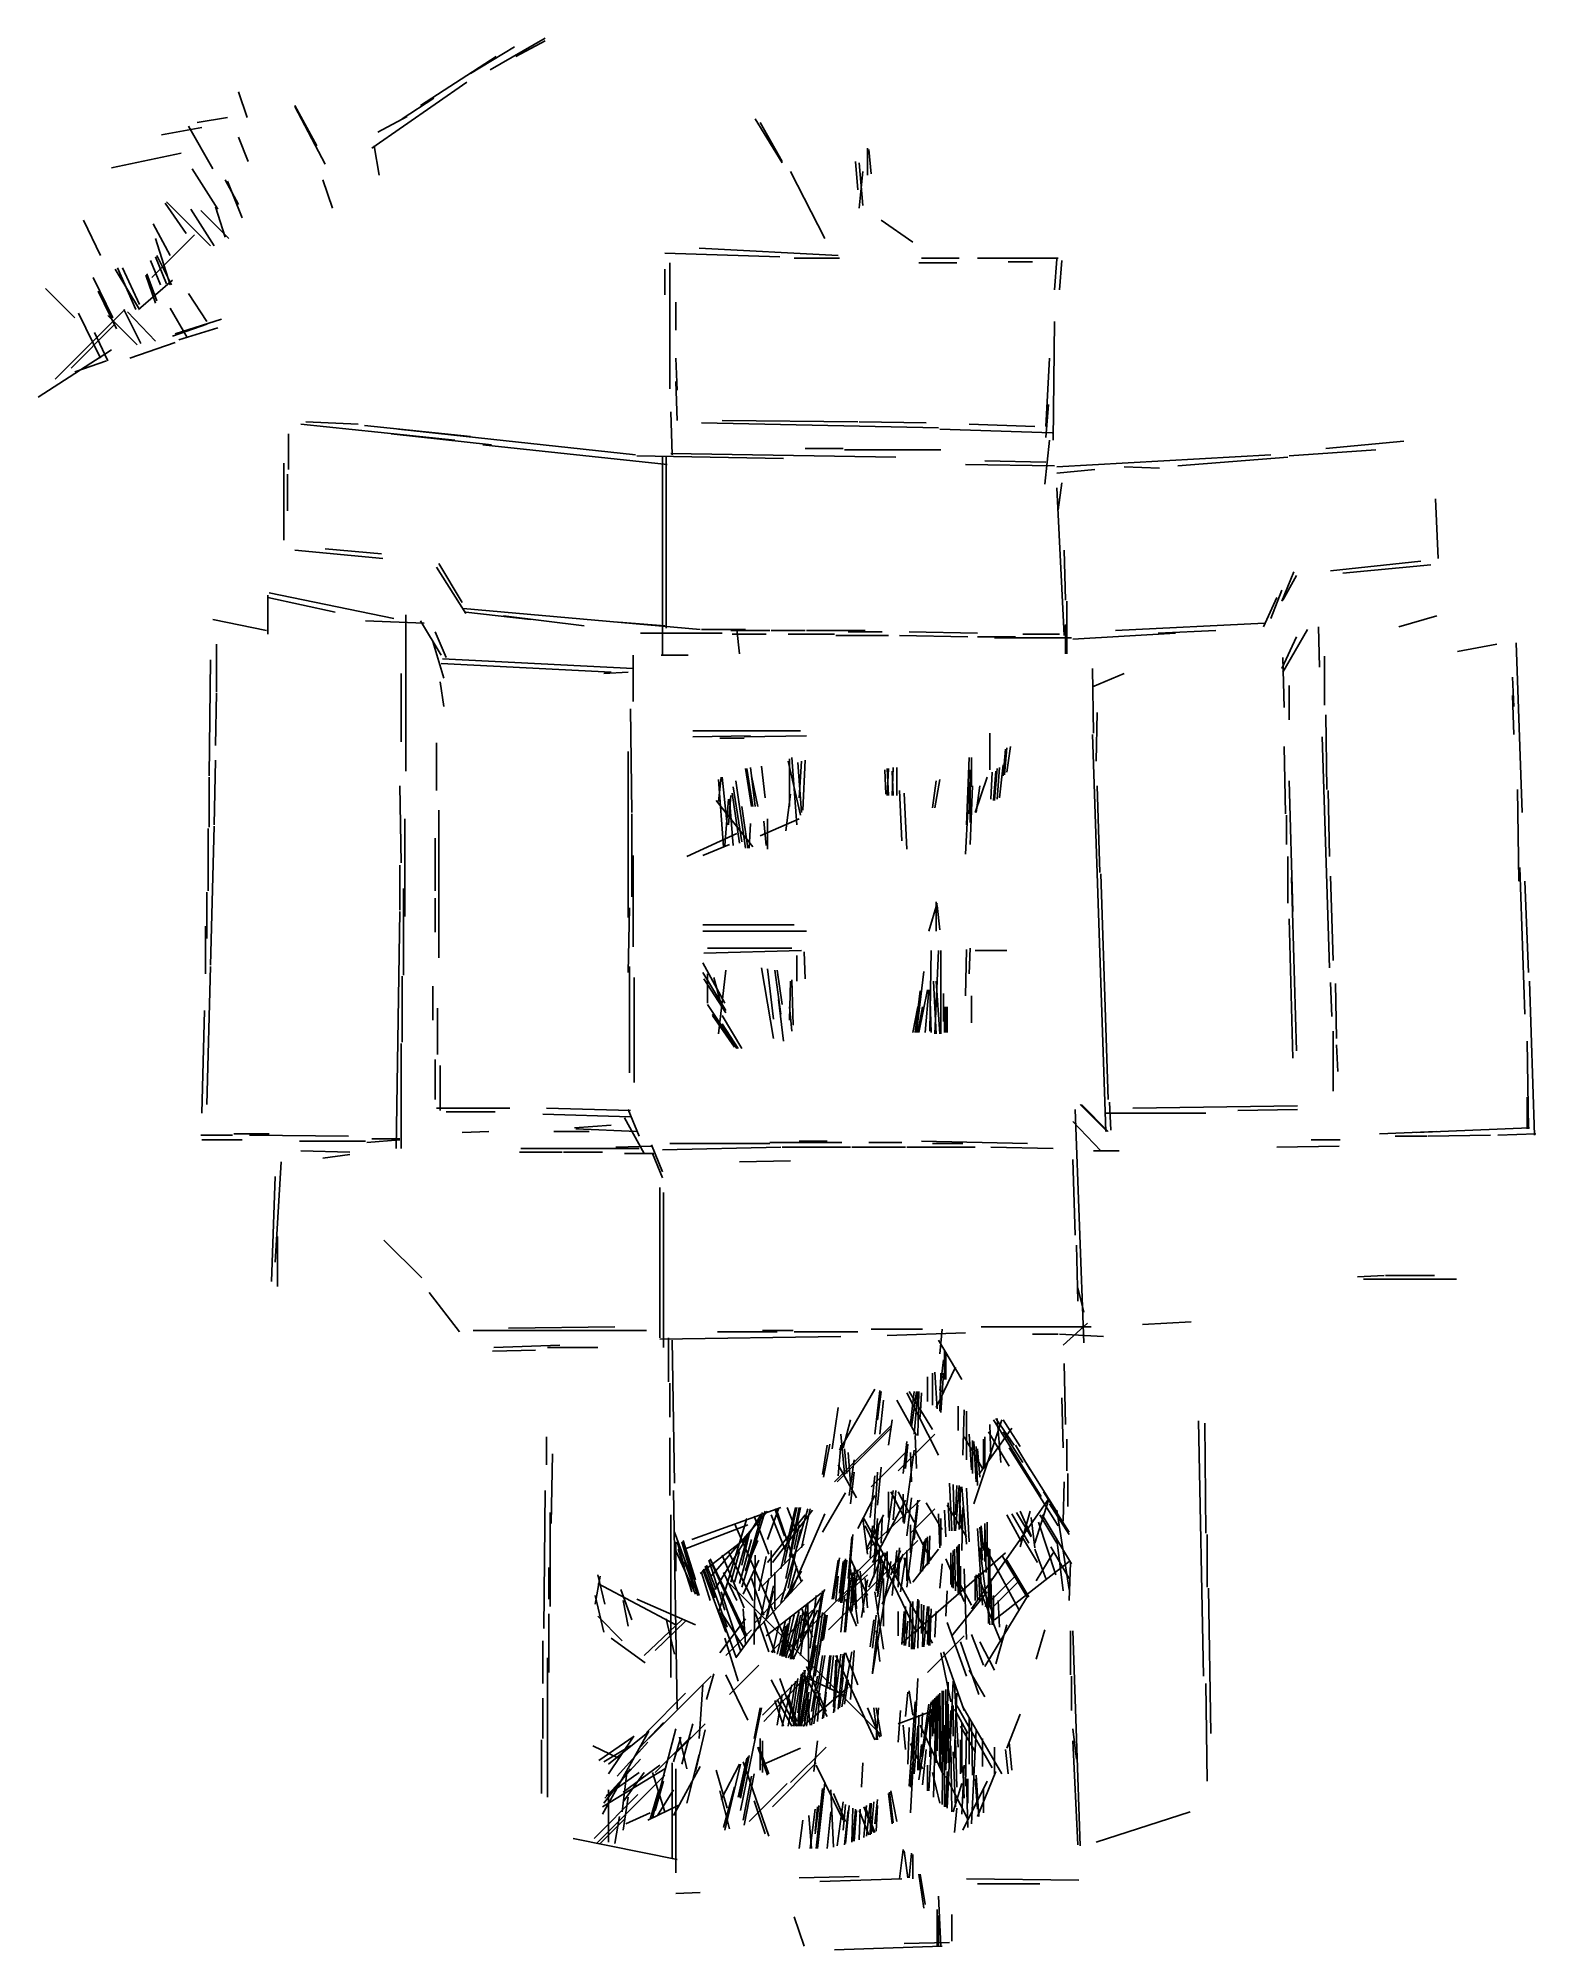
# Model space of a CAD drawing. Header units: metres. Extents: x 0 to 307, y 608 to 1000.
import ezdxf

# ---------------------------------------------------------------- set-up
doc = ezdxf.new("R2010")
doc.units = ezdxf.units.M
for name, color, linetype in [('BRIDGE', 6, 'Continuous'), ('CREASE', 3, 'Continuous'), ('CUT', 7, 'Continuous'), ('FOLD', 1, 'Continuous'), ('SLOT', 5, 'Continuous')]:
    doc.layers.add(name, color=color, linetype=linetype)

msp = doc.modelspace()

# ---------------------------------------------------------------- linework, layer by layer
at = {"layer": 'BRIDGE'}
for p, q in [((74.75, 983.25), (81.25, 987.5)), ((23.25, 954.25), (25.25, 949.25)), ((17.75, 944.25), (21.25, 937.25)), ((153.75, 877.75), (163.25, 877.75)), ((192.5, 877.25), (200.25, 877.25)), ((146, 850.5), (147, 842.5)), ((148, 836.5), (156, 840)), ((154, 798.75), (154.25, 806.75)), ((154.5, 807), (154.75, 797.75)), ((83.75, 780), (93.75, 780)), ((98.75, 771.75), (107.5, 771.75)), ((210.75, 706.5), (210.75, 713)), ((179.25, 683.75), (184.5, 690.5)), ((192, 685), (192, 680)), ((143, 668.25), (147.75, 674.75)), ((187.75, 657.75), (190.5, 652.75)), ((117, 644.5), (122, 652)), ((178.75, 650.75), (181.25, 645.5)), ((144.5, 635), (146.25, 644))]:
    msp.add_line(p, q, dxfattribs=at)
at = {"layer": 'CREASE'}
for p, q in [((92.75, 993.25), (104, 999.75)), ((98, 996), (104, 999.25)), ((68.5, 977.25), (88, 990.75)), ((52.75, 986), (57.25, 977.75)), ((147, 983.25), (152.5, 974.25)), ((148, 982.5), (152.5, 974.5)), ((25.5, 980), (33.75, 981.5)), ((31, 981.75), (36, 973)), ((69, 977.75), (70, 971.75)), ((168.25, 974.25), (169, 965.5)), ((31.75, 973), (37, 964.75)), ((39, 970.5), (42, 963)), ((154.25, 972.5), (161.25, 958.75)), ((168.25, 965), (169, 972.5)), ((9.5, 962.5), (13, 955.25)), ((26.25, 966), (30.5, 959.75)), ((31.5, 964.75), (36.25, 957.25)), ((33.5, 964.5), (39.25, 958.75)), ((172.75, 962.5), (179.25, 958)), ((23.5, 950.75), (32.25, 959.5)), ((23.75, 961.75), (27.25, 955.25)), ((24.25, 958.75), (27.25, 949.25)), ((24.25, 955), (26.5, 949.5)), ((128.5, 955.75), (152, 955)), ((155, 954.75), (164.25, 954.75)), ((192.5, 954.75), (209, 954.75)), ((11.5, 950.75), (15.5, 942.5)), ((16, 952.5), (21, 944.25)), ((16.5, 952.75), (20.25, 944.25)), ((17.5, 952.75), (21, 945.25)), ((180.5, 953.75), (188.25, 953.75)), ((198.75, 954), (203.75, 954)), ((208.25, 948.25), (208.75, 954.5)), ((209.25, 948.25), (209.75, 954.25)), ((1.75, 948.5), (7.75, 942.5)), ((12.5, 948), (16.25, 940.25)), ((20.75, 944.25), (27.75, 950.25)), ((8.5, 943.5), (13, 934.25)), ((14.5, 943), (20.5, 937)), ((18.5, 943.75), (24.25, 937.75)), ((130.75, 945.75), (130.75, 940)), ((7, 932.25), (15.75, 941)), ((27.75, 938.75), (34.75, 941.25)), ((28.25, 939.25), (37.75, 942.25)), ((29, 938), (37, 940.5)), ((208, 917.5), (208.25, 941.75)), ((0.25, 926.25), (15.25, 936)), ((19, 934.25), (28.25, 937.5)), ((7.75, 931.5), (14.25, 933.75)), ((130.75, 934.25), (131, 927.75)), ((130.75, 929.5), (131, 921.5)), ((206.5, 918), (207, 924.75)), ((54, 920.75), (85.5, 917.5)), ((136, 921), (184.5, 920)), ((184.75, 919.75), (207.75, 919)), ((51.5, 911.5), (51.5, 918.75)), ((72.5, 918.75), (93, 916.5)), ((91.25, 916.5), (129, 912.5)), ((206.25, 908.5), (207.25, 917.5)), ((122.75, 914.25), (152.75, 913.75)), ((128.75, 879), (128.75, 914)), ((129.75, 914.75), (175.75, 914)), ((190, 912.5), (208.25, 912.25)), ((222.5, 912), (229.75, 911.75)), ((233.5, 912.25), (256, 914)), ((256.25, 914.25), (274, 915.5)), ((51.25, 903), (51.25, 910.5)), ((208.75, 910.75), (216.5, 911.5)), ((209, 903.25), (209.75, 908.75)), ((286.25, 905.5), (286.75, 893.25)), ((52.75, 895), (70.75, 893.25)), ((82.25, 892.25), (87, 884.25)), ((210.25, 895), (210.5, 884.75)), ((81.75, 891.5), (87.75, 882)), ((254.75, 884.5), (257.25, 890.5)), ((255, 884.75), (257.75, 889.75)), ((267.25, 890.25), (285.25, 892)), ((47.25, 885.25), (61, 882.25)), ((210.75, 873.75), (210.75, 884.5)), ((251, 879.25), (253.75, 885.25)), ((252.5, 881), (254.75, 886.75)), ((67.25, 880.5), (79.25, 880)), ((78.5, 880.5), (82.75, 873.5)), ((87.75, 882.25), (101, 880.75)), ((95.5, 881.5), (112, 879.5)), ((278.75, 879.25), (286.5, 881.5)), ((81.5, 878.25), (83.75, 873)), ((142, 878.5), (150, 878.5)), ((150.25, 878.5), (157.25, 878.5)), ((176.5, 877.5), (190.5, 877.25)), ((212, 876.75), (233, 878)), ((254.75, 870.75), (257.75, 877.25)), ((255, 870), (260, 878.75)), ((36.75, 866), (36.75, 875.75)), ((81, 876.25), (83.25, 868.75)), ((122, 864), (122, 873.5)), ((127.75, 873.5), (133.25, 873.5)), ((263.5, 863.25), (263.5, 873.25)), ((290.75, 874.25), (298.75, 875.75)), ((302.75, 876), (304, 841.25)), ((82.75, 871.75), (117.5, 870)), ((116, 869.75), (121, 870)), ((216, 867), (222.5, 869.75)), ((36.5, 855), (36.75, 865.75)), ((82.5, 868), (83.25, 863)), ((256.25, 860.25), (256.25, 867.25)), ((121.5, 862.5), (121.75, 841.25)), ((216.75, 851.75), (217, 861.75)), ((263.75, 861.25), (264, 846)), ((134.25, 856.75), (146, 857)), ((144.75, 856.75), (157.5, 857)), ((139.75, 856.5), (144.75, 856.5)), ((198, 849), (198.5, 854.5)), ((198.5, 849.5), (199.25, 854.75)), ((36.25, 838.75), (36.5, 852)), ((145, 850.25), (146.25, 842.5)), ((145.25, 850.25), (146.5, 842.5)), ((153.75, 851.75), (156.25, 840.75)), ((154, 842.5), (154, 852.25)), ((155.75, 851.5), (156.5, 841.25)), ((156, 844.25), (156.5, 851.75)), ((156.75, 841.75), (157.25, 852)), ((173.5, 850), (173.75, 845)), ((174, 844.75), (174.25, 850.25)), ((176, 844.75), (176, 850.5)), ((191, 850), (191, 839.25)), ((140.25, 848.5), (141.25, 838.75)), ((142.25, 845.25), (143.75, 835)), ((142.5, 846.5), (144.25, 835.25)), ((191, 834.75), (191.5, 846.75)), ((192, 841.25), (194.5, 848.5)), ((217, 846.75), (217.5, 829)), ((256.25, 847.75), (257, 821)), ((264.25, 845.75), (264.5, 832.25)), ((82.25, 811.5), (82.25, 841.75)), ((139, 843.75), (146.5, 834.25)), ((140.75, 834.5), (141.5, 844)), ((141.5, 838.75), (142, 844.75)), ((141.75, 844), (142.5, 834.5)), ((144.25, 842.5), (145.5, 834)), ((153.25, 837.5), (154.25, 845)), ((190, 832.75), (190.5, 841.75)), ((35.5, 810), (36.25, 838.5)), ((75.25, 820), (75.25, 840)), ((121.75, 824), (121.75, 841)), ((148.75, 839.5), (149.25, 834.5)), ((133, 832.25), (143.25, 837)), ((136.25, 832.5), (141.75, 834.75)), ((75, 808), (75, 825.75)), ((217.75, 828.75), (219.25, 782.5)), ((256.75, 828), (257.75, 792.5)), ((264.75, 828.25), (265.25, 811)), ((304.5, 827.25), (305.25, 808.5)), ((136.25, 818.25), (155, 818.25)), ((136.25, 810.5), (140.75, 802.25)), ((157, 812.75), (157.25, 807.25)), ((183.75, 796), (184.5, 813)), ((190.75, 808.25), (191, 813.5)), ((34.75, 781.5), (35.5, 809.75)), ((74.75, 794.25), (74.75, 807.75)), ((122.25, 786), (122.25, 807.5)), ((136.25, 808.5), (141, 800.75)), ((136.5, 807.25), (141, 800.25)), ((149.5, 809.25), (150.75, 799)), ((151, 809), (152.25, 800)), ((183.5, 806.75), (184, 796)), ((184, 806.75), (184.75, 796)), ((265.75, 806.25), (266, 795)), ((305.5, 806.75), (306.5, 775.25)), ((151.75, 803), (152.75, 794.5)), ((179.75, 796.25), (180.75, 804.75)), ((180.5, 796.25), (182.25, 805)), ((181.75, 796.25), (182.5, 805)), ((182.75, 805), (183, 796.25)), ((82, 791.75), (82, 801.25)), ((137.25, 802), (143.25, 793)), ((138.25, 800), (142.75, 793.5)), ((138.25, 799.75), (142.75, 793.25)), ((140.25, 799.75), (144.25, 793)), ((186, 801.5), (186, 796.25)), ((186.25, 796.25), (186.25, 801.5)), ((140.25, 798), (143.5, 793)), ((265.25, 784.25), (265.25, 796.5)), ((74.5, 772.5), (74.5, 794)), ((266, 793.75), (266.25, 788.25)), ((82.5, 780.25), (82.5, 789.5)), ((120.25, 778.75), (124.25, 771.5)), ((121, 780.5), (123.25, 775)), ((212.5, 780.5), (214.25, 732.75)), ((213.5, 781.5), (219, 776)), ((213.75, 781.5), (219.25, 776)), ((219.5, 782), (219.75, 776.25)), ((245.75, 780.25), (258, 780.5)), ((33.5, 775.25), (40, 775.25)), ((212, 778), (217.75, 772)), ((278, 775), (284.5, 775)), ((284.75, 775), (297.5, 775.25)), ((299, 775.25), (306.75, 775.5)), ((33.75, 774.25), (42, 774.25)), ((58.5, 770.5), (64, 771.25)), ((67.5, 773.75), (74.25, 774.25)), ((107.75, 771.75), (115.75, 771.75)), ((118.5, 772.75), (126, 773)), ((120.25, 771.5), (126.25, 771.5)), ((125.75, 773.25), (128, 767.75)), ((126, 771.5), (128, 766.5)), ((150, 773.75), (164.75, 773.75)), ((156, 774), (161.75, 774)), ((170.25, 773.75), (177, 773.75)), ((183.25, 773.5), (189.5, 773.5)), ((195.25, 772.75), (208, 772.5)), ((216.25, 772), (221.5, 772)), ((253.75, 772.75), (266.5, 773)), ((260.75, 774.25), (266.75, 774.25)), ((48.75, 749.25), (50, 769.75)), ((143.75, 769.75), (154.25, 770)), ((128.25, 731.75), (128.25, 763.5)), ((49.25, 744.25), (49.25, 754.5)), ((71, 753.75), (78.75, 746)), ((213, 744), (214.25, 739)), ((271.5, 745.75), (290.5, 745.75)), ((276, 746.5), (286, 746.5)), ((80.25, 743), (86.5, 735)), ((210, 732.25), (215, 736.75)), ((226.25, 736.5), (236.25, 737)), ((104.5, 731.75), (114.75, 731.75)), ((129.25, 724.75), (129.25, 733.75)), ((130, 733.25), (130.5, 704)), ((139.25, 735), (151.5, 735)), ((155, 735), (168, 735)), ((174, 734.25), (190, 734.75)), ((184.5, 733.25), (189.25, 725.25)), ((184.75, 730.5), (185.25, 735.5)), ((203.75, 734.5), (209, 734.5)), ((209.25, 734.5), (218.25, 734)), ((93.25, 731), (102, 731.25)), ((184, 719.5), (188, 727.75)), ((186, 725.25), (186, 730.5)), ((210.25, 728.5), (210.5, 716)), ((183.75, 726.75), (184.25, 719.25)), ((184.75, 718.75), (185, 726.5)), ((185, 718.5), (185.5, 726.5)), ((171.5, 714), (172.5, 723)), ((172.5, 714), (173.25, 721)), ((176, 721), (180, 713.75)), ((178.5, 722.75), (183.25, 715)), ((179.5, 714), (180.25, 722.75)), ((180.25, 713.75), (180.5, 722.75)), ((165, 711.25), (166.5, 717)), ((174.25, 711.75), (175, 717)), ((188.5, 714.75), (188.5, 719.75)), ((189.5, 709.75), (189.75, 719)), ((190.25, 708.75), (190.25, 718.75)), ((196.5, 717.25), (197.25, 708.25)), ((197.75, 717), (201.25, 711.5)), ((239, 716.25), (239.25, 693.75)), ((164.5, 714), (165.25, 706)), ((176.25, 706.5), (183.75, 714)), ((189.75, 713.5), (193.5, 707)), ((191.5, 706), (191.5, 712.75)), ((191.75, 712.5), (192.25, 704.25)), ((192.75, 705.75), (199.5, 715.25)), ((194.75, 714.5), (199, 707.5)), ((105.25, 695.75), (105.5, 710)), ((161, 705.25), (162.25, 712)), ((165.25, 711), (165.75, 706)), ((170.75, 703.25), (177.75, 710.25)), ((177.5, 695.75), (179.5, 710.75)), ((177.75, 707), (178.25, 712)), ((178.75, 710.25), (179, 704.25)), ((192.25, 711.5), (192.5, 703.5)), ((192.5, 711), (193, 705.25)), ((200.25, 711.75), (203.25, 706.75)), ((164, 707.75), (167.75, 701)), ((170.5, 697), (171.5, 705.5)), ((172, 699.5), (172.75, 707.25)), ((202.5, 708), (208.5, 698.5)), ((211, 706), (211, 699.25)), ((160.75, 694), (165.5, 702)), ((168, 694.75), (171.5, 701.5)), ((174, 693.75), (175.25, 702.5)), ((177.25, 696), (177.25, 701.75)), ((178, 693.25), (179, 701)), ((186.75, 704), (187.25, 694.25)), ((187.5, 703.75), (187.75, 694.25)), ((188, 694.25), (188.75, 703.5)), ((188.75, 694.5), (189, 703.25)), ((188.75, 701.5), (189.25, 694.75)), ((189.25, 703.25), (190.25, 691.5)), ((190.25, 703), (190.75, 692)), ((204.25, 691.75), (207, 700.5)), ((206, 702.25), (211.25, 694)), ((105, 678.75), (105, 698)), ((138, 685), (149.5, 698.25)), ((146.75, 697.25), (149.75, 689.5)), ((149.5, 687.75), (157.25, 697.5)), ((150.25, 697.5), (153.25, 690)), ((153, 687.75), (155.5, 699)), ((156.5, 690.75), (158.25, 698.75)), ((169.75, 690.5), (173.25, 697.5)), ((171.25, 687.75), (172, 696.75)), ((172.75, 691.75), (173, 696.75)), ((185.75, 698.5), (186, 693)), ((186.25, 699.5), (190.25, 693)), ((186.5, 700), (186.75, 694.25)), ((189.25, 690.25), (189.5, 699)), ((201.25, 691), (203.25, 698.25)), ((203.5, 697), (204.25, 690.75)), ((205.75, 697.5), (211.75, 687.5)), ((208.75, 698.5), (211.25, 682.25)), ((135.75, 685.5), (145.5, 693)), ((142.75, 683.75), (145.5, 693.25)), ((153.75, 682.5), (156.25, 694.5)), ((166, 684.5), (166.75, 693)), ((170.5, 688.75), (171, 695.25)), ((171.25, 684.75), (172.25, 695.25)), ((179.75, 694.5), (183, 688.25)), ((194, 695.75), (194.25, 685.75)), ((194, 694.5), (194, 688)), ((205, 696), (208.5, 685.25)), ((239.5, 682.75), (239.5, 693.5)), ((130.5, 690.75), (134.75, 681.25)), ((131, 692), (132.5, 686.75)), ((131.25, 690.5), (134, 681.75)), ((132, 692), (134.25, 684.25)), ((132.25, 692.25), (134.75, 684.25)), ((132.25, 691.25), (135.5, 681)), ((140.25, 689.25), (144.75, 678.5)), ((141.5, 690), (146.5, 680)), ((143.75, 683.5), (146.25, 692.5)), ((148.5, 683), (157, 691.5)), ((163, 680.25), (164.25, 688.75)), ((166.25, 684.25), (172.5, 690.5)), ((170.25, 682.75), (173.25, 689.75)), ((171.75, 682), (172.5, 691.25)), ((173, 679.25), (177.25, 689.5)), ((174.75, 685.25), (176.75, 690.25)), ((175, 681), (176, 690.25)), ((187.25, 682.75), (187.5, 690.25)), ((187.75, 690.5), (188, 682)), ((188.25, 691), (188.5, 681.5)), ((188.75, 681.25), (188.75, 691.5)), ((195, 679.25), (195, 690.5)), ((197.5, 689.25), (202.75, 680.5)), ((204.25, 690.5), (206.5, 684.5)), ((207.5, 691), (211.25, 684.5)), ((104.75, 686.75), (104.75, 680.25)), ((114.25, 679.25), (115.25, 685)), ((114.75, 685.25), (116.25, 679.25)), ((136.75, 687), (141.25, 674.5)), ((137.5, 688.25), (140.75, 678)), ((144.5, 681.25), (147.75, 688.25)), ((162.75, 680.25), (164, 688.25)), ((163.5, 680), (164, 685)), ((164, 679.75), (170, 685.25)), ((164.25, 679.75), (165.25, 688.25)), ((164.25, 681.5), (165, 688)), ((164.5, 679.5), (165.5, 688.5)), ((164.75, 679.5), (165.75, 688.25)), ((166.5, 688.5), (170, 681)), ((166.5, 686.5), (168, 675.25)), ((166.5, 678), (167, 685.75)), ((166.75, 677.75), (168, 686.25)), ((167.25, 687), (167.75, 678.25)), ((168.5, 686), (169.25, 677.5)), ((186, 688.5), (189.75, 679.75)), ((192.5, 685.25), (195.5, 677.75)), ((194, 678.75), (200.5, 685.25)), ((198.5, 688.25), (203, 680.75)), ((211.25, 680), (211.5, 687.75)), ((114.25, 681), (116, 673.5)), ((114.75, 683.5), (130.75, 675)), ((119.5, 682.25), (121.75, 676)), ((146.25, 684.5), (148.75, 677)), ((147.75, 674.5), (149.75, 684.5)), ((158.25, 670.25), (159.5, 681)), ((165.5, 673.5), (166.5, 684.25)), ((168.75, 676.5), (170, 684.25)), ((169.5, 684.5), (170, 678.5)), ((171.5, 681.75), (173.25, 670)), ((173.25, 674.75), (173.25, 684.5)), ((187.25, 672.75), (194.5, 681.75)), ((193.25, 681.5), (197.25, 671.5)), ((195.25, 684.5), (195.5, 675)), ((239.75, 682.5), (240.25, 652.75)), ((104.75, 677.25), (104.75, 665.25)), ((120, 680), (121, 674.75)), ((139.75, 677.5), (143, 668.5)), ((140.25, 677.25), (144.5, 670.5)), ((147, 677.5), (149.75, 669.5)), ((150.25, 669.5), (158.75, 678)), ((153, 668.5), (155, 677)), ((153.25, 668.25), (156, 677.75)), ((154.5, 668), (156.25, 677)), ((154.75, 668), (159.75, 678)), ((156.25, 671.5), (157.5, 679.25)), ((156.25, 668.75), (157.5, 677.75)), ((157.75, 679.5), (158, 665.25)), ((171, 670.25), (171.75, 677)), ((178.5, 670.5), (178.75, 679.75)), ((179, 670), (179.25, 679.75)), ((179.5, 670), (180.25, 680.25)), ((180.25, 670.25), (180.5, 680)), ((181, 679.25), (181, 673.25)), ((181.25, 670.5), (181.5, 679)), ((181.5, 670.5), (182.25, 678.75)), ((182.25, 671), (182.5, 678.75)), ((182.5, 670.75), (182.75, 677)), ((182.75, 670.75), (183, 678.25)), ((183.75, 672.5), (184, 677.75)), ((124.25, 668.75), (132, 676)), ((126.5, 669.75), (132.75, 675.75)), ((128.75, 676.25), (130.5, 669)), ((139.75, 669.25), (145, 676.25)), ((152, 668.75), (153.25, 674.75)), ((152.25, 668.75), (153.5, 675)), ((152.75, 668.5), (154.25, 676.75)), ((154.25, 668), (155.75, 676.5)), ((171, 665.25), (172.25, 676)), ((171.75, 673.75), (172.5, 667.5)), ((177.5, 676), (177.5, 670.75)), ((177.75, 670.75), (178.25, 675.75)), ((179.25, 676.5), (179.25, 670)), ((196.25, 667), (198.5, 675)), ((211.5, 664.75), (211.5, 673.75)), ((212, 673.75), (213.5, 629.75)), ((117.5, 672.25), (124.5, 667.25)), ((140.75, 672.25), (143.5, 663.5)), ((164.75, 658.25), (166.75, 669.5)), ((166.5, 659.75), (167.25, 669.75)), ((182.25, 665.25), (189.75, 672.75)), ((185, 669.25), (187, 659.25)), ((189, 671.5), (192.75, 660.75)), ((104.5, 639.75), (104.5, 668.25)), ((141.75, 660.75), (147.75, 666.75)), ((155.75, 654.25), (157.25, 665.75)), ((155.75, 657), (156.75, 665.25)), ((157, 665.75), (158.25, 654.5)), ((157.5, 666.5), (161.5, 657.25)), ((163, 657), (164.5, 669)), ((163, 658.25), (163.5, 667.75)), ((163.25, 657.25), (163.75, 668.75)), ((164, 657.75), (165, 669)), ((141, 664.75), (145.5, 655.5)), ((148.5, 656.5), (155.5, 663.5)), ((150.25, 663.75), (155.25, 654.25)), ((152, 664), (155.5, 654.25)), ((152.5, 654.25), (154.5, 662.75)), ((153.75, 654.25), (155.25, 663.5)), ((154.5, 655.25), (155.75, 664)), ((154.75, 654.25), (156.5, 665)), ((155.75, 655.25), (156.75, 663.5)), ((156.75, 654.25), (166, 662.25)), ((157.25, 664.5), (161.75, 656.25)), ((158.5, 657.25), (159.75, 664.5)), ((164.25, 658), (165, 664.25)), ((165.25, 658.75), (166, 663.75)), ((177.75, 656.25), (178.25, 661.25)), ((178.5, 661.5), (179.25, 656.5)), ((187.75, 662.75), (188.5, 650)), ((239.25, 663), (239.5, 643)), ((103.5, 651.75), (103.5, 660)), ((151, 659.5), (152.75, 654.25)), ((151.5, 654.5), (152.5, 660.75)), ((156.25, 654.25), (157, 659.75)), ((170, 658), (172.5, 652)), ((171.25, 658), (172, 651.5)), ((171.75, 658), (172.75, 652.25)), ((176.25, 654.75), (185, 658)), ((181, 648), (182.5, 658.75)), ((182.75, 648), (183, 657.75)), ((184.25, 660.5), (184.25, 649.25)), ((186.5, 646.75), (186.5, 658.75)), ((187.5, 652.25), (187.5, 658.5)), ((188, 654.5), (188.25, 661)), ((123.25, 649.75), (128.25, 655)), ((130.5, 648.5), (136.75, 654.75)), ((132, 646.5), (134.25, 654.75)), ((134.75, 645), (136.75, 653.5)), ((177.25, 654.5), (177.75, 649.5)), ((178.25, 646.5), (178.5, 654)), ((179.5, 644.5), (180.25, 654.25)), ((180.25, 645.25), (180.5, 656.5)), ((180.75, 654.5), (185.5, 644.25)), ((187.75, 647.75), (188, 655.5)), ((189, 654.25), (192, 649)), ((189.25, 644.75), (189.25, 655)), ((190.75, 646.5), (190.75, 656)), ((191.25, 655), (191.5, 644.25)), ((212, 653.75), (212.75, 647.5)), ((113.75, 650.25), (119, 647.75)), ((115, 647.25), (122.25, 652.25)), ((116, 647), (121.5, 650.25)), ((117, 646.5), (125, 653)), ((118.75, 644), (125, 651)), ((126.5, 644.75), (133.75, 652)), ((130.25, 647), (131.75, 652)), ((147.5, 650), (149.5, 644.25)), ((147.75, 650), (149.75, 644.5)), ((148, 645.25), (148, 651.75)), ((148.25, 646.25), (156.25, 649.75)), ((179, 647.25), (179.5, 652.75)), ((188, 651.5), (188.25, 641.75)), ((190, 642), (190.25, 653.25)), ((193.5, 646), (193.5, 651.75)), ((198.25, 649.5), (198.75, 644.5)), ((116.25, 639.5), (123.5, 647.5)), ((120, 640.75), (127.5, 646.25)), ((130.25, 636), (135.75, 646)), ((133, 638.5), (135.5, 648.5)), ((140, 639.25), (143.75, 646.5)), ((143.5, 639.75), (145.25, 647.75)), ((143.75, 639.75), (145.5, 648)), ((143.75, 640.5), (145, 646.25)), ((144, 639.5), (145.75, 648.25)), ((150.5, 637.75), (159.5, 646.75)), ((168.75, 641.75), (169, 646.75)), ((182.5, 641), (183, 649.25)), ((187.5, 649), (188, 637.75)), ((189.25, 636.25), (189.75, 646.25)), ((116, 638.5), (121.5, 645.5)), ((116.5, 640), (123.25, 644.75)), ((126, 644.75), (128.5, 636.75)), ((130.75, 624.25), (130.75, 645.5)), ((139, 645.25), (141.25, 637.5)), ((140.5, 633.5), (142.75, 641.75)), ((144.75, 634), (146.75, 644.5)), ((159.75, 629.25), (161.25, 642.75)), ((183.25, 644.75), (184.75, 638.5)), ((186, 644), (190.5, 635.25)), ((189.5, 633), (194.5, 643)), ((190.25, 643.5), (190.5, 633.5)), ((190.5, 638.5), (190.5, 643.5)), ((192, 643.5), (192.5, 637.25)), ((192.25, 644.25), (192.75, 635.75)), ((192.5, 635.75), (196.25, 645)), ((117, 630.5), (117, 641.25)), ((120, 633), (121, 639.75)), ((125, 635), (131.25, 638)), ((125.5, 635.25), (127.25, 641.25)), ((139.75, 641), (141.75, 633.25)), ((146.75, 639), (149, 632.25)), ((159.25, 632.75), (159.75, 637.75)), ((159.5, 629.25), (160.75, 641.5)), ((162.5, 641.25), (163, 629.5)), ((163.75, 629.75), (165, 638.75)), ((165.5, 630.25), (166.25, 638)), ((169.75, 631.75), (170.5, 638.5)), ((170.5, 632), (170.75, 638.5)), ((170.75, 632.25), (171.25, 638.75)), ((193.75, 636.5), (193.75, 641.5)), ((115.25, 630.25), (120.25, 635.25)), ((158.25, 629.25), (159.25, 637.25)), ((161.75, 629.25), (162.5, 636.75)), ((168.25, 637), (170.25, 632)), ((216.75, 630.5), (236, 636.75)), ((109.75, 631.25), (131, 627)), ((176.5, 623), (177.25, 629)), ((177.5, 628.75), (178.25, 623.25)), ((178.5, 623.25), (179, 628.25)), ((160.25, 622.5), (177, 623)), ((180.5, 624), (181.5, 617)), ((130.75, 620), (135.75, 620.25)), ((184.5, 619.5), (185, 609.25)), ((192.5, 622), (205.25, 622)), ((155, 615.25), (157, 609.25)), ((163.25, 608.5), (185.25, 609.25)), ((177.5, 609.75), (186.75, 610))]:
    msp.add_line(p, q, dxfattribs=at)
at = {"layer": 'CUT'}
for p, q in [((52.75, 985.75), (59, 974)), ((15.25, 973.25), (29.5, 976.25)), ((26.5, 966.25), (35.5, 957.25)), ((3.75, 930), (18, 944.25)), ((157.25, 915.75), (165, 915.75)), ((165.25, 915.5), (185, 915.5)), ((123.5, 878), (140.25, 878)), ((196, 877), (211.75, 877)), ((262.25, 879.25), (262.5, 871)), ((154.5, 852.5), (155.5, 838.75)), ((190.25, 838.75), (190.75, 852.5)), ((139.5, 848), (140.5, 834.25)), ((143, 847.75), (145, 834)), ((136.25, 817), (157.5, 817)), ((136.5, 812.5), (156.5, 813)), ((137.25, 813.5), (154.5, 813.5)), ((182.75, 796.5), (183, 813)), ((190, 803.75), (190.25, 813.25)), ((139.5, 796), (141, 809)), ((148.25, 809.5), (150.75, 795)), ((180, 796.25), (181.5, 808.75)), ((103.5, 779.5), (121.5, 779)), ((218.75, 779.75), (239.25, 779.75)), ((110, 776.75), (117.5, 777.25)), ((110.25, 776.5), (122.75, 776)), ((53.75, 774), (67.25, 774)), ((54, 772), (64, 771.75)), ((99, 772.5), (123.25, 772.5)), ((152.5, 772.75), (166.5, 772.75)), ((178, 772.75), (192, 772.75)), ((96.5, 735.75), (118.25, 736)), ((89.25, 735.25), (124.75, 735.25)), ((93.5, 731.75), (107, 732.25)), ((164.25, 710.75), (171.5, 723.25)), ((178, 722.5), (184.5, 709.75)), ((191.75, 699.75), (197.5, 717)), ((195.75, 717), (205.5, 701.25)), ((163.25, 704.25), (174.75, 715.75)), ((163.75, 704.25), (174.75, 715.25)), ((199, 711.25), (209, 695.25)), ((171.25, 693.75), (172, 706.25)), ((210, 696.25), (210.25, 704.25)), ((130.25, 702.5), (131, 657.75)), ((169.75, 690.25), (180.75, 700.5)), ((171, 687.75), (177.75, 700.5)), ((178, 682.75), (180.25, 700.5)), ((191.25, 678.25), (207, 700.75)), ((129.75, 664.25), (129.75, 697.5)), ((138.75, 682.25), (148.25, 697.75)), ((139.5, 677.5), (145.25, 696.75)), ((144.25, 682.75), (149, 698.25)), ((145, 686), (148.5, 698)), ((150.5, 687.75), (158.75, 698.5)), ((151.25, 698.75), (156.5, 683.75)), ((152.25, 686.5), (155.25, 699)), ((152.25, 679.5), (157.75, 698.75)), ((153.25, 684.5), (156.25, 699)), ((154.25, 681.5), (161.25, 697.75)), ((169.25, 696.75), (183.25, 671.25)), ((130.5, 694), (135.25, 681)), ((132.5, 690.5), (145.5, 695.5)), ((142.75, 695.75), (155, 668)), ((165.25, 673.5), (167, 693.5)), ((169.5, 695.25), (180, 673.5)), ((192.5, 694.75), (193.5, 679)), ((146.75, 671), (147, 689.25)), ((153.75, 670), (173.5, 689.75)), ((162, 674), (180.25, 692.25)), ((172, 677.25), (173.75, 689.75)), ((177, 671.25), (198.25, 689.75)), ((193, 690.75), (195, 675)), ((193.25, 692.5), (201, 678)), ((194.75, 675.25), (194.75, 690.75)), ((136.25, 686.25), (141, 673.5)), ((137.75, 688.5), (145.25, 672.75)), ((138.25, 687.25), (145, 672.5)), ((171, 665), (174.75, 688)), ((189.75, 686.5), (190.25, 672)), ((140, 681.75), (144, 669.75)), ((141.75, 683.5), (172.75, 652.5)), ((147, 675.5), (153.25, 682.25)), ((147.5, 674.25), (156.75, 684.25)), ((149.25, 672.75), (160.5, 681.5)), ((153.75, 668.25), (161.25, 682.25)), ((156, 654.25), (160.75, 682)), ((156.5, 654.25), (161, 682)), ((157.5, 654.25), (160.75, 677.5)), ((159.25, 664.5), (161.25, 677.25)), ((186.25, 675.5), (190.25, 664.5)), ((185.5, 669.5), (189.75, 657.5)), ((159, 654.75), (161.25, 668.75)), ((160.75, 655.75), (162.25, 668.75)), ((163.5, 668.75), (171.5, 651.5)), ((125.25, 651.75), (138, 664.5)), ((135.5, 651.75), (136.25, 662.75)), ((178.75, 636.5), (180.25, 664)), ((185.25, 638.25), (185.5, 661.5)), ((185.25, 648.5), (185.25, 661.5)), ((186, 645.25), (186.5, 663.25)), ((186, 645.5), (186, 661.75)), ((186.25, 637.5), (187.5, 663.5)), ((124.75, 653), (132.75, 661)), ((144, 637), (148.25, 658)), ((180.5, 643.25), (183, 659.25)), ((183.5, 639.75), (184, 660.25)), ((183.75, 660), (184, 646.75)), ((184.5, 660.75), (184.75, 646.25)), ((184.75, 661), (185, 645.5)), ((188.25, 658.5), (195.5, 645.75)), ((189.5, 658.25), (197.5, 644.5)), ((126, 635.5), (130.75, 653.75)), ((185.75, 637.75), (185.75, 654.5)), ((115.75, 636.25), (125.25, 653.25)), ((187, 650.25), (187.25, 636.75)), ((212, 651.25), (213, 630)), ((130, 627.25), (130, 646.75)), ((140.75, 633), (144, 646.5)), ((144.5, 647), (149.75, 631.75)), ((114.5, 630.25), (128.5, 644.25)), ((115.75, 637.75), (128.5, 645.5)), ((119.75, 636.75), (120.75, 644.75)), ((145.75, 634.75), (153.5, 642.5)), ((114, 631.25), (123, 640.25))]:
    msp.add_line(p, q, dxfattribs=at)
at = {"layer": 'FOLD'}
for p, q in [((88.75, 992.5), (97.75, 998)), ((78.5, 986), (94, 996)), ((135.5, 956.75), (164, 955.25)), ((181, 954.75), (188.75, 954.75)), ((128.5, 947.25), (128.5, 952.5)), ((129.5, 928), (129.5, 953.75)), ((206.5, 920.25), (207.25, 934.25)), ((55, 921.25), (65.75, 920.75)), ((67, 920.5), (88.75, 918.25)), ((74, 919.75), (122.5, 914.5)), ((129.75, 923.25), (130, 914.5)), ((140.25, 921.5), (168, 921.25)), ((168.25, 921.25), (182, 921)), ((190.75, 920.75), (204.25, 920.25)), ((263.75, 915.75), (279.75, 917.25)), ((50.5, 897), (50.5, 912.75)), ((128, 873.5), (128, 914)), ((194, 913.25), (206.5, 913)), ((208.75, 912), (252.5, 914.5)), ((208.75, 907.75), (210.25, 877.5)), ((59, 895.25), (70.5, 894.25)), ((264.75, 890.75), (283.25, 892.75)), ((47.25, 885.75), (47.25, 877.75)), ((47.5, 886.25), (73, 881)), ((36, 880.75), (47, 878.5)), ((75.5, 849.75), (75.5, 881.75)), ((87.25, 883), (135.75, 878.75)), ((119, 880.25), (128.5, 879.5)), ((136, 878.75), (145, 878.75)), ((157.5, 878.5), (169.5, 878.5)), ((163.5, 877.5), (174.25, 877.5)), ((166, 878.25), (173, 878.25)), ((178.5, 878.25), (192.5, 878)), ((201.75, 877.75), (209.25, 877.75)), ((220.75, 878.5), (251.25, 880)), ((229.5, 878), (241.25, 878.5)), ((35.25, 848.75), (35.5, 872.5)), ((83, 872.75), (122, 870.75)), ((255, 873), (255.25, 862.75)), ((74.5, 869.75), (74.5, 855.75)), ((216, 870.75), (216.25, 857.5)), ((302, 869), (302.25, 863)), ((302, 865.25), (302.25, 857.25)), ((134.25, 858), (156.25, 858)), ((216, 857.25), (218.75, 776)), ((81.75, 845.75), (81.75, 855.5)), ((121, 819.75), (121, 853.75)), ((255.25, 854.75), (255.5, 841)), ((263, 856.75), (264.5, 809.5)), ((175, 849.75), (175.25, 844.75)), ((35.25, 838.25), (35.25, 848.5)), ((74.25, 846.75), (74.5, 831)), ((176.5, 845.75), (177, 835.5)), ((177.5, 845.25), (178, 833.75)), ((303, 846), (303.25, 827.25)), ((35, 825.25), (35, 838)), ((255.75, 834.75), (255.75, 840.75)), ((81.5, 836), (81.5, 825.25)), ((74.25, 821.25), (74.25, 830.5)), ((122, 813.75), (122, 832.5)), ((256, 822.75), (256, 832.25)), ((303.5, 830), (304.5, 800)), ((34.75, 815.5), (34.75, 825)), ((81.5, 816.75), (81.5, 823.75)), ((121, 808.5), (121.25, 821.75)), ((34.5, 808.25), (34.5, 818)), ((73.5, 772.5), (74.25, 821)), ((256.25, 819.5), (257, 791)), ((185, 796), (185, 813)), ((121.25, 788), (121.25, 809.75)), ((264.75, 806.5), (265, 799.5)), ((81, 798.75), (81, 805.75)), ((33.75, 779.75), (34.25, 800.75)), ((305, 794.5), (305.25, 776.5)), ((81.5, 782.5), (81.5, 790.75)), ((305, 783), (305, 776.5)), ((81.75, 780.75), (96.75, 780.75)), ((104.25, 780.75), (121.5, 780.25)), ((224.25, 780.75), (258, 781.25)), ((40.25, 775.5), (47.5, 775.5)), ((43.5, 775.25), (63.75, 775)), ((274.75, 775.5), (286.5, 776)), ((282.25, 775.75), (305.5, 776.75)), ((68.5, 774.5), (74.25, 774.5)), ((128, 772.25), (152.25, 772.75)), ((129.5, 773.5), (150, 773.5)), ((181, 774), (202.75, 773.5)), ((212, 770.25), (212.5, 754.75)), ((48, 745.25), (48.75, 766.75)), ((127.5, 733.75), (127.5, 764.5)), ((212.75, 752.75), (213, 741.25)), ((270.25, 746.25), (275.75, 746.5)), ((193.25, 736), (215.75, 736)), ((127.5, 733.5), (164.5, 734)), ((148.5, 735.25), (154.75, 735.25)), ((170.75, 735.5), (181.25, 735.5)), ((129.5, 724.5), (129.5, 717.5)), ((209.75, 721.5), (210, 711.25)), ((162.75, 711), (164, 719.5)), ((237.75, 716.75), (238.75, 664.5)), ((104.25, 713.5), (104.25, 707.75)), ((129.5, 701.5), (129.5, 713.25)), ((103.75, 674.25), (104, 702.5)), ((134, 692.5), (152.25, 699)), ((196, 676), (211.25, 688)), ((122.75, 680.25), (134.75, 675)), ((194, 666.5), (202.5, 680.5)), ((204.5, 668), (206.25, 674)), ((103.5, 663), (103.5, 671.75)), ((148.75, 655.25), (157.5, 664.5)), ((178.5, 642), (179.75, 659.25)), ((191.25, 634.25), (192.25, 653.5)), ((198.5, 649.75), (201.25, 656.75)), ((103.25, 640.5), (103.25, 651.5)), ((159.5, 646.25), (165, 635)), ((156, 623.25), (168.25, 623.5)), ((190.25, 623), (213.25, 622.75))]:
    msp.add_line(p, q, dxfattribs=at)
at = {"layer": 'SLOT'}
for p, q in [((41.25, 988.75), (43, 983.5)), ((32.75, 982.5), (39, 983.5)), ((69.75, 980.5), (75.75, 983.75)), ((41.25, 979.5), (43.25, 974.5)), ((167.5, 974.5), (168, 968.75)), ((170, 971.75), (170, 977.25)), ((170.25, 977), (170.75, 972)), ((38.5, 970.75), (41.25, 965.75)), ((58.5, 970.75), (60.5, 965)), ((36.5, 965.25), (38.5, 959)), ((24.5, 955.25), (27.5, 949.25)), ((22.25, 951.25), (24.25, 945.5)), ((22.5, 951.5), (24.5, 946)), ((31, 947.5), (34.75, 941.75)), ((27.25, 944.5), (30.75, 938.5)), ((11.75, 939.5), (14.5, 933.75)), ((142.25, 877.75), (149.25, 877.75)), ((143.25, 878.75), (143.75, 873.75)), ((210.5, 879.75), (210.5, 873.75)), ((195, 850), (195, 857.5)), ((197.75, 848.75), (198.25, 854.25)), ((148.25, 850.75), (149, 844.25)), ((174, 850.25), (174.25, 844.75)), ((175, 844.75), (175.25, 850.5)), ((191.25, 846.5), (191.25, 852.5)), ((195.25, 844), (195.5, 849.5)), ((195.75, 843.75), (196.25, 849.75)), ((196, 843.75), (196.5, 850.25)), ((196.5, 844), (197, 850.5)), ((197, 844.25), (197.75, 851)), ((139.5, 843.5), (140, 848.5)), ((146.25, 848.75), (147.5, 842.5)), ((183.25, 842.25), (184, 847.75)), ((183.75, 842.25), (184.75, 848)), ((190.75, 841), (190.75, 847.5)), ((192.25, 841.25), (193, 846.75)), ((145.75, 834), (146, 839)), ((149.5, 840), (149.5, 833.75)), ((182.5, 817), (184.25, 822.75)), ((184, 823), (184, 817)), ((184.25, 822.25), (184.75, 817.25)), ((155.5, 812), (155.5, 806.75)), ((192, 813), (198.5, 813)), ((137.25, 802.25), (137.25, 808.25)), ((138.5, 807.5), (140, 802)), ((151.5, 809), (152.5, 802)), ((185.5, 804.25), (185.5, 798.5)), ((191.25, 798.25), (191.25, 803.75)), ((154, 801.5), (154.5, 796.5)), ((179.25, 796.25), (180.25, 801.5)), ((180.25, 796.25), (181.25, 801.5)), ((185.75, 796.25), (185.75, 801.5)), ((87, 775.75), (92.5, 776)), ((105.75, 776), (113, 776)), ((166.75, 772.75), (177.75, 772.75)), ((184.75, 723), (185.5, 729.25)), ((185.75, 725.25), (185.75, 731)), ((182.25, 720.75), (182.25, 725.75)), ((183.25, 726.5), (183.25, 720)), ((172, 717), (172.75, 722.75)), ((178.75, 716.25), (179.5, 722.75)), ((179, 715.5), (180, 722.75)), ((180.75, 717.5), (181, 722.5)), ((195, 716), (195.25, 709.25)), ((196.25, 717.25), (200, 711.75)), ((177.25, 706), (178, 712.5)), ((179.75, 713.75), (180, 707)), ((190.75, 714), (191.25, 706.75)), ((193.75, 713), (193.75, 707)), ((194, 713.5), (194, 707)), ((197.75, 714.5), (201.75, 708.25)), ((160.75, 705.75), (161.75, 711.75)), ((164, 705.5), (164.5, 711.75)), ((166, 710.25), (166.5, 704)), ((166.25, 701.5), (167.25, 708.75)), ((166.5, 699.75), (167.25, 706.25)), ((174.25, 697), (174.25, 702.25)), ((174.75, 702.25), (177.5, 697)), ((175.25, 696.5), (175.75, 702.5)), ((176.25, 702.25), (179.5, 696)), ((188, 697.5), (188.25, 703.5)), ((149.5, 692.5), (151.75, 698.75)), ((151, 698.75), (153, 693.25)), ((153.5, 699), (155.5, 694)), ((154, 689), (156, 699)), ((169, 696.75), (170, 689.5)), ((178.75, 693.75), (183.75, 698.75)), ((179.5, 692.5), (180.25, 699.5)), ((182, 700), (185.25, 694.5)), ((184.5, 697.75), (184.75, 690.75)), ((185, 691.25), (185, 696.75)), ((198.5, 697.5), (201.5, 692)), ((199.5, 697.75), (203, 691.75)), ((200.5, 698), (203.5, 693)), ((201.25, 698.25), (203.5, 693.25)), ((205.25, 697.5), (208.75, 691.75)), ((207.25, 699.75), (211.25, 693.5)), ((144.25, 687.25), (145.75, 693.5)), ((155, 690.5), (156, 695.5)), ((178.75, 689.75), (178.75, 695.5)), ((181.25, 686), (182, 692.75)), ((182.25, 687.25), (182.25, 693)), ((182.5, 687.5), (182.75, 693.25)), ((193, 695), (193.5, 688.25)), ((193.25, 695.25), (193.75, 690.25)), ((194.5, 689), (194.5, 696)), ((201.5, 693.25), (204.75, 687.75)), ((130.75, 692), (130.75, 686)), ((142, 683.75), (143.75, 690)), ((145, 686.25), (147.5, 692.25)), ((147.75, 682), (149.25, 689)), ((150.25, 685), (150.25, 690.25)), ((174, 684.75), (174, 690)), ((176, 684.75), (176.5, 690.75)), ((176.25, 682.75), (176.5, 688.75)), ((176.75, 681.75), (177.75, 688.75)), ((177.5, 688.75), (178.75, 683.5)), ((178, 684), (178, 690.25)), ((180.75, 685.5), (181.5, 692)), ((181.25, 687.5), (181.75, 692.5)), ((187, 683.25), (187, 689.75)), ((188.5, 691.25), (188.5, 685)), ((204.5, 684), (208, 689.75)), ((208.75, 692.5), (210, 682)), ((132.5, 688), (134.5, 682.5)), ((136, 685.75), (137.75, 680)), ((136.5, 686.5), (138.75, 680.5)), ((136.5, 686.25), (138.5, 680.75)), ((137, 687.25), (139, 682.25)), ((140.5, 685.75), (143.25, 680)), ((151, 678.25), (151, 685.75)), ((153, 680.25), (156.5, 686)), ((153.75, 681), (155.5, 687)), ((166.75, 679.5), (167.25, 684.75)), ((172, 681.5), (172.75, 688)), ((172, 680.75), (173.25, 688)), ((184.75, 682.5), (185.25, 687.5)), ((187.5, 682.5), (187.5, 687.75)), ((189, 681), (189, 687)), ((192.25, 685.25), (192.5, 680)), ((192.75, 685.5), (193, 680)), ((149.25, 676.25), (150.75, 683)), ((149.5, 676.75), (150.75, 682)), ((186, 676.75), (186.25, 682)), ((188.5, 684), (191.25, 679)), ((195.75, 678.75), (200.75, 683.75)), ((195.75, 675.5), (195.75, 681)), ((144.5, 678.25), (145, 671)), ((155.5, 670.25), (156.75, 677.5)), ((156.5, 678.5), (158.75, 672.5)), ((160.75, 671.75), (161.5, 677)), ((161, 672), (161.75, 677)), ((164.5, 673.5), (165.25, 680.75)), ((165.5, 680.25), (167.75, 674.75)), ((176.25, 672.75), (176.25, 677.75)), ((177, 671), (177.5, 677.75)), ((177.75, 673.25), (177.75, 678.75)), ((196.75, 680), (197, 674.5)), ((114.75, 676.75), (119.75, 671.75)), ((141, 668.75), (146.25, 674)), ((148.75, 675.75), (151, 669.25)), ((150.5, 669.25), (151.75, 674.75)), ((151.5, 669), (153.25, 676)), ((152.5, 668.5), (153.75, 675.25)), ((160, 668.75), (161, 675)), ((170.5, 670.5), (171.25, 676)), ((191.25, 673), (193.75, 666.75)), ((158.5, 665.75), (159.5, 670.75)), ((164.75, 663), (165.25, 669.25)), ((165.5, 669.25), (168, 662.75)), ((193, 671.5), (196, 665.75)), ((159.75, 662), (160.75, 668.75)), ((161.75, 662), (162.5, 668.75)), ((162.25, 661.75), (163, 668.75)), ((190.75, 665.75), (194, 660.25)), ((137, 659.75), (138.5, 665)), ((156.25, 664.75), (165.5, 660.5)), ((157, 655.25), (158, 661.25)), ((158.5, 654.5), (159.5, 661.25)), ((161, 656), (161.5, 661.25)), ((211.75, 664.5), (211.75, 657.5)), ((146.75, 651.75), (148, 658)), ((151.5, 659.75), (154.5, 654.25)), ((153.75, 660.25), (155.5, 655.25)), ((157, 654.25), (158, 659.75)), ((159.75, 655.25), (160.25, 661)), ((171.75, 651.5), (172.25, 658)), ((176.25, 651), (176.75, 657.5)), ((183.25, 652.25), (183.25, 659.5)), ((183.5, 652.75), (183.5, 659.75)), ((186.75, 651.75), (187, 657.5)), ((181, 652), (181.25, 657)), ((182.75, 650.75), (182.75, 656.25)), ((131.5, 652), (133, 645.5)), ((148.5, 644.75), (148.5, 651.25)), ((154.25, 642.75), (161.5, 650)), ((159, 645), (159.75, 651.25)), ((180.5, 645.25), (181, 650.5)), ((181.25, 642.25), (182, 649.5)), ((189, 644.5), (189, 651.5)), ((196, 650), (196, 644.25)), ((199, 651), (199.5, 645.25)), ((178.75, 641.75), (179.25, 647)), ((182.25, 646.25), (182.25, 641)), ((189.5, 646), (189.75, 639.5)), ((120, 638.75), (124.25, 644.75)), ((126.5, 637), (128.25, 643)), ((186, 637.75), (186.25, 645)), ((187.5, 636.75), (189.25, 642.5)), ((127, 636), (130.25, 641.25)), ((159.25, 632.25), (160, 638)), ((163, 640.5), (165.5, 634.75)), ((165, 633), (165.5, 638.25)), ((169.25, 631.5), (169.75, 638)), ((169.25, 637.75), (171.25, 632.5)), ((169.5, 637.75), (171.5, 632.5)), ((171.5, 634.25), (172, 639.25)), ((171.75, 632.75), (172, 638)), ((174.25, 640.5), (175, 634.25)), ((174.5, 640.75), (175.25, 634.5)), ((174.75, 641), (176, 634.75)), ((118.25, 630.25), (119.25, 635.75)), ((120.5, 634.25), (125.5, 636.5)), ((156, 629.25), (156.75, 635)), ((158, 636), (158.5, 629.25)), ((165.25, 630), (166, 637)), ((166.75, 630.5), (167, 637.5)), ((167, 630.75), (167.5, 637.25)), ((167.25, 630.75), (167.75, 637)), ((168.25, 631), (168.5, 637.25)), ((187.75, 632.5), (188.25, 637.5)), ((179.25, 623), (179.25, 628)), ((180.75, 624), (181.75, 617.75)), ((184.25, 609.25), (184.25, 616.75)), ((184.5, 609.25), (184.5, 615.5)), ((187.25, 615.75), (187.25, 610.25))]:
    msp.add_line(p, q, dxfattribs=at)

doc.saveas('drawing.dxf')
